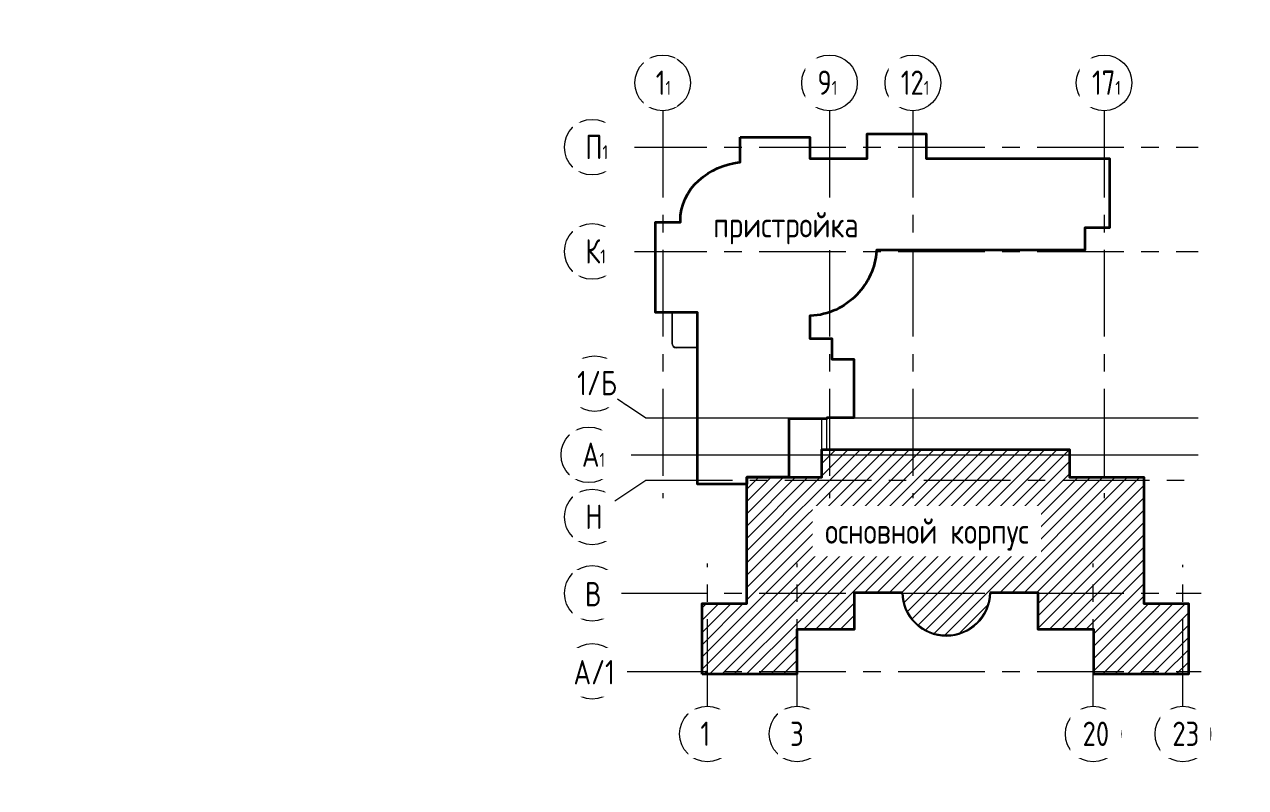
# Model space of a CAD drawing. Header units: millimetres. Extents: x -136099598 to 9192475, y 0 to 347021.
# Drawn here: x -275135 to -257565, y 256438 to 267415 of the extents above; entities that cross this region are included whole.
import ezdxf

# ---------------------------------------------------------------- set-up
doc = ezdxf.new("R2010")
doc.units = ezdxf.units.MM
doc.header["$MEASUREMENT"] = 0
doc.linetypes.add('01_base$0$DASHED2', pattern=[0.375, 0.25, -0.125])
doc.linetypes.add('CENTER', pattern=[2, 1.25, -0.25, 0.25, -0.25])
doc.layers.get('0').update_dxf_attribs({"color": 250, "lineweight": 9})
doc.layers.get('Defpoints').update_dxf_attribs({"color": 8})
for name, color, linetype, lineweight in [('_0', 250, 'Continuous', 9), ('АР_Оси', 193, 'Continuous', 9), ('АР_тонкая линия', 250, 'Continuous', 0), ('СПДС_+АР_Стены', 250, 'Continuous', 20)]:
    doc.layers.add(name, color=color, linetype=linetype, lineweight=lineweight)
doc.styles.add('ISOCPEUR', font='isocpeur.ttf', dxfattribs={"width": 0.7})
doc.styles.add('Архитектурный', font='isocpeur.ttf', dxfattribs={"width": 0.7})
doc.styles.add('ГОСТ 2.304', font='isocpeur.ttf', dxfattribs={"width": 0.7})
doc.dimstyles.new('R_100', dxfattribs={"dimtxt": 270, "dimasz": 120, "dimexe": 100, "dimexo": 100, "dimgap": 80, "dimtad": 1, "dimdec": 0, "dimrnd": 5, "dimzin": 0, "dimdsep": 46, "dimtxsty": 'ISOCPEUR', "dimblk": 'ARCHTICK', "dimcen": 100, "dimdle": 100, "dimclrd": 256, "dimclre": 256, "dimclrt": 256, "dimadec": 0, "dimazin": 0, "dimtfac": 2, "dimtdec": 0, "dimtofl": 0, "dimtmove": 1, "dimatfit": 3, "dimfxl": 1, "dimtvp": 3, "dimtfill": 1, "dimtolj": 1, "dimtzin": 0, "dimarcsym": 0})

# ---------------------------------------------------------------- blocks, each defined once
blk = doc.blocks.new('_ArchTick')
at = {"color": 0, "linetype": 'ByBlock', "const_width": 0.15}
blk.add_lwpolyline([(-0.5, -0.5), (0.5, 0.5)], dxfattribs=at)
blk = doc.blocks.new('*D543')
at = {"lineweight": -2, "ltscale": 100, "transparency": 16777216}
for p, q in [((-322915.9611550377, 321716.8480520577), (-323994.7537746767, 321716.8480520577)), ((-323919.7537746767, 321791.8480520577), (-323919.7537746767, 318191.9133436784)), ((-322915.9611550377, 318266.9133436784), (-323994.7537746767, 318266.9133436784))]:
    blk.add_line(p, q, dxfattribs=at)
at = {"layer": '_0', "lineweight": -2, "ltscale": 150, "transparency": 16777216}
for p, q in [((-73299.4064356127, 163309.0478617445), (-73299.4064356127, 161910.8352908959)), ((-73984.0235998849, 163209.0478617445), (-73199.4064356127, 163209.0478617445)), ((-74201.64648472087, 162010.8352908959), (-73199.4064356127, 162010.8352908959))]:
    blk.add_line(p, q, dxfattribs=at)
at = {"layer": 'Defpoints', "color": 0, "ltscale": 100, "transparency": 16777216}
for p in [(-322915.9611550377, 321716.8480520577), (-323919.7537746767, 318266.9133436784), (-322915.9611550377, 318266.9133436784)]:
    blk.add_point(p, dxfattribs=at)
at = {"layer": 'Defpoints', "color": 0, "ltscale": 150, "transparency": 16777216}
for p in [(-74084.0235998849, 163209.0478617445), (-74301.64648472087, 162010.8352908959), (-73299.4064356127, 162010.8352908959)]:
    blk.add_point(p, dxfattribs=at)
at = {"lineweight": -2, "ltscale": 100, "transparency": 16777216, "xscale": 75, "yscale": 75, "zscale": 75}
for p, rotation in [((-323919.7537746767, 321716.8480520577), 90), ((-323919.7537746767, 318266.9133436784), 270)]:
    blk.add_blockref('_ArchTick', p, dxfattribs=dict(at, rotation=rotation))
at = {"layer": '_0', "lineweight": -2, "ltscale": 150, "transparency": 16777216, "xscale": 120, "yscale": 120, "zscale": 120}
for p, rotation in [((-73299.4064356127, 163209.0478617445), 90), ((-73299.4064356127, 162010.8352908959), 270)]:
    blk.add_blockref('_ArchTick', p, dxfattribs=dict(at, rotation=rotation))
at = {"ltscale": 100, "transparency": 16777216, "insert": (-324034.7537746947, 320066.8806978679), "char_height": 150, "attachment_point": 5, "rotation": 90, "style": 'Архитектурный', "bg_fill": 3, "box_fill_scale": 1.25, "bg_fill_color": 256, "bg_fill_true_color": 13158600, "bg_fill_transparency": 0}
blk.add_mtext('\\A1;3450', dxfattribs=at)
at = {"layer": '_0', "ltscale": 150, "transparency": 16777216, "insert": (-73514.40643561265, 162609.9415763202), "char_height": 270, "attachment_point": 5, "rotation": 90, "style": 'ISOCPEUR', "bg_fill": 3, "box_fill_scale": 1.25, "bg_fill_color": 256, "bg_fill_true_color": 13158600, "bg_fill_transparency": 0}
blk.add_mtext('\\A1;1200', dxfattribs=at)
blk = doc.blocks.new('*D544')
at = {"lineweight": -2, "ltscale": 100, "transparency": 16777216}
for p, q in [((-311801.2693874075, 318267.0037864238), (-311801.2693874075, 317656.18313153)), ((-312701.6101674569, 317954.8275467103), (-312701.6101674569, 317656.18313153)), ((-312776.6101674569, 317731.18313153), (-311726.2693874075, 317731.18313153))]:
    blk.add_line(p, q, dxfattribs=at)
at = {"layer": '_0', "lineweight": -2, "ltscale": 150, "transparency": 16777216}
for p, q in [((-76419.6081123042, 160810.8303668521), (-76585.36841312525, 160810.8303668521)), ((-76485.36841312525, 160910.8303668521), (-76485.36841312525, 159812.7396127203)), ((-76419.74874380998, 159912.7396127203), (-76585.36841312525, 159912.7396127203))]:
    blk.add_line(p, q, dxfattribs=at)
at = {"layer": 'Defpoints', "color": 0, "ltscale": 100, "transparency": 16777216}
for p in [(-311801.2693874075, 318267.0037864238), (-312701.6101674569, 317954.8275467103), (-311801.2693874075, 317731.18313153)]:
    blk.add_point(p, dxfattribs=at)
at = {"layer": 'Defpoints', "color": 0, "ltscale": 150, "transparency": 16777216}
for p in [(-76319.6081123042, 160810.8303668521, -1.383747991065071), (-76485.36841312525, 159912.7396127203), (-76319.74874380998, 159912.7396127203, -0.3259029451725155)]:
    blk.add_point(p, dxfattribs=at)
at = {"lineweight": -2, "ltscale": 100, "transparency": 16777216, "xscale": 75, "yscale": 75, "zscale": 75, "rotation": 180}
blk.add_blockref('_ArchTick', (-312701.6101674569, 317731.18313153), dxfattribs=at)
at = {"lineweight": -2, "ltscale": 100, "transparency": 16777216, "xscale": 75, "yscale": 75, "zscale": 75}
blk.add_blockref('_ArchTick', (-311801.2693874075, 317731.18313153), dxfattribs=at)
at = {"layer": '_0', "lineweight": -2, "ltscale": 150, "transparency": 16777216, "xscale": 120, "yscale": 120, "zscale": 120}
for p, rotation in [((-76485.36841312525, 160810.8303668521), 90), ((-76485.36841312525, 159912.7396127203), 270)]:
    blk.add_blockref('_ArchTick', p, dxfattribs=dict(at, rotation=rotation))
at = {"ltscale": 100, "transparency": 16777216, "insert": (-312251.4397774322, 317846.18313153), "char_height": 150, "attachment_point": 5, "style": 'Архитектурный', "bg_fill": 3, "box_fill_scale": 1.25, "bg_fill_color": 256, "bg_fill_true_color": 13158600, "bg_fill_transparency": 0}
blk.add_mtext('\\A1;900', dxfattribs=at)
at = {"layer": '_0', "ltscale": 150, "transparency": 16777216, "insert": (-76700.3684131252, 160361.7849897862), "char_height": 270, "attachment_point": 5, "rotation": 90, "style": 'ISOCPEUR', "bg_fill": 3, "box_fill_scale": 1.25, "bg_fill_color": 256, "bg_fill_true_color": 13158600, "bg_fill_transparency": 0}
blk.add_mtext('\\A1;900', dxfattribs=at)

msp = doc.modelspace()

# ---------------------------------------------------------------- hatches: boundary and pattern name
at = {"layer": 'СПДС_+АР_Стены', "linetype": '01_base$0$DASHED2', "lineweight": 5, "ltscale": 500}
h = msp.add_hatch(dxfattribs=at)
h.set_pattern_fill('ANSI31', color=256, scale=1000)
h.set_pattern_definition([(45, (-11964.16613391502, -21067.68031662295), (-88.38834764831844, 88.38834764831844), [])])
h.paths.add_polyline_path([(-264022.5976059153, 258712.5239029547), (-264021.1089722159, 259118.9465060121), (-264740.337084247, 259118.9465060121), (-264740.3370843104, 259086.1139001957), (-265309.1315684006, 259086.1139001957), (-265309.1315684006, 258109.383885519), (-264022.5743139726, 258109.383885519)])
h.paths.add_polyline_path([(-265309.1315684006, 259086.1139001957), (-265385.021562364, 259086.1139001957), (-265384.9838431961, 258109.383885519), (-265309.1315684006, 258109.383885519)])
h.paths.add_polyline_path([(-265330.4526836166, 258083.3838855212), (-265335.1309505277, 258083.3838855212), (-265335.1309505277, 258109.383885519), (-265384.9838431961, 258109.383885519), (-265384.9822403346, 258067.8781206334), (-265309.1315684006, 258067.8781206334), (-265309.1315684006, 258072.2648328664), (-265330.4526836166, 258072.2648328664)])
h.paths.add_polyline_path([(-265330.4526836166, 258109.383885519), (-265335.1309505277, 258109.383885519), (-265335.1309505277, 258083.3838855212), (-265330.4526836166, 258083.3838855212)], flags=17)
h.paths.add_polyline_path([(-265309.1315684006, 258083.3838855212), (-265330.4526836166, 258083.3838855212), (-265330.4526836166, 258072.2648328664), (-265309.1315684006, 258072.2648328664)], flags=17)
h.paths.add_polyline_path([(-265309.1315684006, 258109.383885519), (-265330.4526836166, 258109.383885519), (-265330.4526836166, 258083.3838855212), (-265309.1315684006, 258083.3838855212)], flags=17)
h.paths.add_polyline_path([(-264022.5743139726, 258109.383885519), (-265309.1315684006, 258109.383885519), (-265309.1315684006, 258083.3838855212), (-265309.1315684006, 258072.2648328664), (-265309.1315684006, 258067.8781206334), (-264022.572711111, 258067.8781206334)])
h.paths.add_polyline_path([(-263198.2631554814, 259118.9465060121), (-264019.1315684006, 259118.9465060121), (-264019.1315684006, 258712.5239029547), (-263198.2631554814, 258712.5239029547)])
h.paths.add_polyline_path([(-259031.4149389715, 260857.383885519), (-264740.3370808894, 260857.383885519), (-264740.337084247, 259118.9465060121), (-263198.2631554814, 259118.9465060121), (-263198.2631554814, 259239.4076218898), (-260549.124302763, 259239.4076218897), (-260549.124302763, 259118.9465060121), (-259031.4149389715, 259118.9465060121)])
h.paths.add_polyline_path([(-261246.37326567, 259239.4076218898), (-262497.293437074, 259239.4076218898, 0.04864135063283623), (-262482.9181627415, 259118.9465060121), (-261260.8258913786, 259118.9465060121, 0.04860825537931782)])
h.paths.add_polyline_path([(-261260.8258913786, 259118.9465060121), (-262482.9181627415, 259118.9465060121, 0.3436054158297674), (-261891.7817307733, 258628.1882716031, 0.3611755422181364)])
h.paths.add_polyline_path([(-259757.6315684006, 259118.9465060121), (-260549.124302763, 259118.9465060121), (-260549.124302763, 258712.5239029547), (-259757.6315684006, 258712.5239029547)])
h.paths.add_polyline_path([(-258467.6315684006, 259086.1139001957), (-259031.4149389715, 259086.1139001957), (-259031.4149389715, 259118.9465060121), (-259757.6315684006, 259118.9465060121), (-259757.6315684006, 258712.5239029547), (-259749.1544173665, 258712.5239029547), (-259749.1544173665, 258109.383885519), (-258467.6315684006, 258109.383885519)])
h.paths.add_polyline_path([(-258467.6315684006, 258109.383885519), (-259749.1544173665, 258109.383885519), (-259749.1544173665, 258067.8781196721), (-258467.6315684006, 258067.8781196721)])
h.paths.add_polyline_path([(-258386.7315880448, 258109.383885519), (-258467.6315684006, 258109.383885519), (-258467.6315684006, 258067.8781196721), (-258386.7315880448, 258067.8781196721)])
h.paths.add_polyline_path([(-258386.7315880448, 259086.1139001957), (-258467.6315684006, 259086.1139001957), (-258467.6315684006, 258109.383885519), (-258386.7315880448, 258109.383885519)])
h.paths.add_polyline_path([(-259031.4149389715, 260900.2588052769), (-259601.1377291977, 260900.2588052769), (-259601.1377291977, 260857.383885519), (-259031.4149389715, 260857.383885519)])
h.paths.add_polyline_path([(-259601.1377291977, 260900.2588052769), (-260097.3646593604, 260900.2588052769), (-260097.3646593603, 261223.883885519), (-262352.1377291977, 261223.883885519), (-262352.1377291977, 260857.383885519), (-259601.1377291977, 260857.383885519)])
h.paths.add_polyline_path([(-260097.3646593602, 261302.7817234973), (-262352.1377291977, 261302.7817234985), (-262352.1377291977, 261223.883885519), (-260097.3646593603, 261223.883885519)])
h.paths.add_polyline_path([(-262352.1377291977, 261302.7817234985), (-263552.1377291978, 261302.7817234992), (-263552.1377291978, 261223.883885519), (-262352.1377291977, 261223.883885519)])
h.paths.add_polyline_path([(-262352.1377291977, 261223.883885519), (-263552.1377291978, 261223.883885519), (-263552.1377291978, 260857.383885519), (-262352.1377291977, 260857.383885519)])
h.paths.add_polyline_path([(-263552.1377291978, 261223.883885519), (-263662.7126765079, 261223.883885519), (-263662.7126765079, 260900.2588052763), (-264740.3370808066, 260900.2585561903), (-264740.3370808894, 260857.383885519), (-263552.1377291978, 260857.383885519)])
h.paths.add_polyline_path([(-263552.1377291978, 261302.7817234992), (-263662.712676508, 261302.7817234993), (-263662.7126765079, 261302.7816301287), (-263662.7126765079, 261223.883885519), (-263552.1377291978, 261223.883885519)])

# ---------------------------------------------------------------- linework, layer by layer
at = {"layer": 'АР_Оси', "color": 5, "linetype": 'CENTER', "ltscale": 1000}
for p, q in [((-265952.1377291978, 266174.1488774697), (-265952.1377291978, 260600.9140211007)), ((-263552.1377291978, 266174.1488774697), (-263552.1377291978, 260600.9140211007)), ((-262352.1377291977, 266174.1488774697), (-262352.1377291977, 260600.9140211007)), ((-259601.1377291977, 266174.1488774697), (-259601.1377291977, 260600.9140211007)), ((-266565.5071223451, 265648.883885519), (-258247.6669168732, 265648.883885519)), ((-266565.5071223451, 264148.883885519), (-258247.6669168732, 264148.883885519)), ((-266196.4611900499, 260857.383885519), (-258205.7906253537, 260857.383885519)), ((-265309.1315684006, 257608.5393949742), (-265309.1315684006, 259658.8117570693)), ((-264019.1315684006, 257608.5393949742), (-264019.1315684006, 259658.8117570693)), ((-259757.6315684006, 257608.5393949742), (-259757.6315684006, 259658.8117570693)), ((-258467.6315684006, 257608.5393949742), (-258467.6315684006, 259643.6306111586)), ((-266565.5071223452, 259231.9513576868), (-258205.7906253537, 259231.9513576868)), ((-266565.5071223452, 258109.383885519), (-258205.7906253537, 258109.383885519))]:
    msp.add_line(p, q, dxfattribs=at)
at = {"layer": 'АР_Оси', "color": 5, "ltscale": 0.5}
for p, q in [((-266196.4611900499, 261753.6502385507), (-258247.6669168732, 261753.6502385507)), ((-266613.8119787614, 261223.883885519), (-258247.6669168732, 261223.883885519))]:
    msp.add_line(p, q, dxfattribs=at)
for centre in [(-265952.1377291978, 266574.1488774697), (-263552.1377291978, 266574.1488774697), (-262352.1377291977, 266574.1488774697), (-259601.1377291977, 266574.1488774697), (-266965.5071223451, 265648.883885519), (-266965.5071223451, 264148.883885519), (-266931.2514813248, 262248.4918748111), (-267013.8119305727, 261223.6875414923), (-266965.5071223452, 260330.3343520549), (-266965.5071223452, 259231.9513576868), (-266965.5071223452, 258109.383885519), (-265309.1315684006, 257208.5393949742), (-264019.1315684006, 257208.5393949742), (-259757.6315684006, 257208.5393949742), (-258467.6315684006, 257208.5393949742)]:
    msp.add_circle(centre, 400, dxfattribs=at)
at = {"layer": 'АР_тонкая линия', "color": 4, "ltscale": 100}
for p, q in [((-263662.7126765079, 261302.7816301287), (-263662.7132658826, 261741.8513584573)), ((-263588.114162083, 261302.781739146), (-263588.1147514577, 261741.8514674746))]:
    msp.add_line(p, q, dxfattribs=at)
at = {"layer": 'АР_тонкая линия', "color": 4, "lineweight": 35, "ltscale": 100}
msp.add_lwpolyline([(-264835.7712184214, 265790.9376414407), (-263836.8240518857, 265790.9376414407), (-263836.8240518857, 265486.3805784725), (-263008.4288406122, 265486.3805784724), (-263008.4288406122, 265842.7123421452), (-262161.7045882738, 265842.7123421452), (-262161.7602055605, 265486.3805784725), (-259521.2504696258, 265486.3805784712), (-259521.2504696258, 264487.4334119361), (-259877.5822332991, 264487.4334119361), (-259877.5822332991, 264169.67887624), (-262876.5191633683, 264169.6788762399), (-262876.5191633683, 264155.4662133014, -0.1768280985894461), (-263157.7266502819, 263525.9119084698, -0.1882125360542776), (-263822.6236899432, 263222.0253161789), (-263836.8363528817, 263222.0253161789), (-263836.8363528817, 262899.1683285576), (-263519.0818171849, 262899.1683285576), (-263519.081817181, 262601.7175970586), (-263202.3266231766, 262601.7175970586), (-263202.3266231766, 261755.048962007), (-263588.1147514577, 261755.048962007), (-263588.1147514577, 261741.8514892784), (-264135.3028100621, 261741.8507547737), (-264135.3016947915, 260900.2591973478), (-264647.5103192471, 260900.2586371706), (-264701.9716833322, 260900.2585776089), (-264740.3370843104, 260900.2585561903), (-264740.3370843104, 260802.8005451272), (-265450.9887866132, 260802.8005451257), (-265450.9887866132, 263269.2051600639), (-266053.9994702942, 263269.2051600639), (-266053.9994702943, 264572.7093895678), (-265697.6903305723, 264572.7093895678), (-265697.6903305723, 264586.9220525064, -0.2153268967085074), (-265433.8539723366, 265171.1579559541, -0.1503938414941028), (-264849.9838813599, 265434.6285017187), (-264835.7712184214, 265434.6285017187), (-264835.7712184214, 265790.9376414407)], format="xyb", dxfattribs=at)
at = {"layer": 'АР_тонкая линия', "color": 4, "ltscale": 100}
for points in [[(-265817.677703362, 262822.7993425015), (-265817.6777033295, 263269.2051600639)], [(-265450.9887866133, 262763.6138226727), (-265756.7662963448, 262763.6133172017)]]:
    msp.add_lwpolyline(points, dxfattribs=at)
msp.add_lwpolyline([(-265812.6017522801, 263269.2051600902), (-265450.9887866132, 263269.2051600639), (-265450.9879592272, 262768.6897737502), (-265756.9979215414, 262768.6897737502, -0.4154291421885042), (-265812.6017523124, 262824.5247548417), (-265812.6017523124, 263269.2051600906)], format="xyb", dxfattribs=at)
at = {"layer": 'АР_тонкая линия', "color": 6, "lineweight": 35, "ltscale": 100}
for points in [[(-265384.9822383028, 258067.8255073697), (-265385.021562364, 259086.1139001957), (-264740.3370843104, 259086.1139001957), (-264740.3370808066, 260900.2585561903), (-263662.7126765079, 260900.2588052763), (-263662.7126765079, 261302.7817234992), (-260097.3646593602, 261302.7817234973), (-260097.3646593604, 260900.2588052769), (-259031.4149389715, 260900.2588052769), (-259031.4149389715, 259086.1139001957), (-258386.7315880448, 259086.1139001957), (-258386.7315880448, 258067.878119672), (-259749.1544173665, 258067.878119672), (-259749.1544173665, 258712.5239029547), (-260549.124302763, 258712.5239029547), (-260549.124302763, 259239.4076218897), (-261246.3584585102, 259239.4076218897)], [(-262497.2934370406, 259239.4076218897), (-263198.2631554814, 259239.4076218898), (-263198.2631554814, 258712.5239029547), (-264022.5976059153, 258712.5239029547), (-264022.572711111, 258067.8781206334), (-265384.9822403346, 258067.8781206334)]]:
    msp.add_lwpolyline(points, dxfattribs=at)
at = {"layer": 'АР_тонкая линия', "color": 6, "ltscale": 100}
msp.add_lwpolyline([(-262507.9723072048, 259239.4076218897), (-262497.2934370406, 259239.4076218897)], dxfattribs=at)
for points in [[(-261246.3584585102, 259239.4076218897), (-261235.9252357544, 259239.4076218897, -0.4168913024598309), (-261892.1046106264, 258618.0415053779, -0.398423779311589), (-262507.9723072048, 259239.4076218897)], [(-261246.3962007005, 259238.4132946547, -0.4166399430882263), (-261891.7817307733, 258628.188271603, -0.3989139880810573), (-262497.293437074, 259239.4076218897)], [(-262497.2934370741, 259239.4076218898, 0.3987102561836108), (-261892.2209504528, 258628.202024121, 0.4172956924974539), (-261246.3584585102, 259239.4076218897)], [(-262497.2934370406, 259239.4076218897, 0.3987102561836738), (-261892.2209504193, 258628.202024121, 0.4172956925347032), (-261246.3584585102, 259239.4076218897)]]:
    msp.add_lwpolyline(points, format="xyb", dxfattribs=at)
at = {"layer": 'АР_тонкая линия', "ltscale": 100}
for points in [[(-265309.1315684006, 258109.383885519), (-265335.1309505277, 258109.383885519), (-265335.1309505277, 258083.3838855212), (-265309.1315684006, 258083.3838855212)], [(-265330.4526836166, 258072.2648328664), (-265309.1315684006, 258072.2648328664), (-265309.1315684006, 258109.383885519), (-265330.4526836166, 258109.383885519)]]:
    msp.add_lwpolyline(points, close=True, dxfattribs=at)
at = {"layer": 'АР_тонкая линия', "color": 4, "ltscale": 100}
msp.add_arc((-265756.7662907675, 262824.524754811), 60.91141259363997, 180, 270, dxfattribs=at)
at = {"layer": 'АР_тонкая линия', "color": 6, "ltscale": 100}
msp.add_arc((-261872.065111306, 259254.0301062699), 636.3079115618851, 181.3167844965426, 358.6832155034573, dxfattribs=at)

# ---------------------------------------------------------------- next in the draw order: texts
at = {"layer": 'АР_Оси', "color": 5, "char_height": 350, "attachment_point": 1, "line_spacing_factor": 1.149209049011902, "style": 'ГОСТ 2.304', "bg_fill": 2}
for s, insert, width in [('{\\W0.8;1\\H0.57143x;1}', (-266051.958401237, 266751.9276948356), 123.8670816197991), ('{\\W0.8;9\\H0.57143x;1}', (-263726.233912662, 266751.9276948356), 123.8670816197991), ('{\\W0.8;12\\H0.57143x;1}', (-262526.233912662, 266751.9276948356), 123.8670816197991), ('{\\W0.8;17\\H0.57143x;1}', (-259775.233912662, 266751.9276948356), 123.8670816197991), ('{\\W0.8;П\\H0.57143x;1}', (-267065.3277943842, 265826.6627028849), 528.820167331025), ('{\\W0.8;К\\H0.57143x;1}', (-267065.3277943842, 264326.6627028849), 528.820167331025), ('{\\W0.8;1/Б}', (-267181.922184761, 262431.1510370964), 528.820167331025), ('{\\W0.8;В}', (-267070.8028687136, 259394.7386821153), 1.455191522836685e-11), ('{\\W0.8;А/1}', (-267234.2120320817, 258272.1712099476), 1.455191522836685e-11), ('{\\W0.8;23}', (-258619.0570002224, 257386.3182123401), 370.7624158672988)]:
    msp.add_mtext(s, dxfattribs=dict(at, insert=insert, width=width))
at = {"layer": 'АР_Оси', "color": 5, "attachment_point": 1, "line_spacing_factor": 1.149209049011902, "style": 'ГОСТ 2.304', "bg_fill": 2}
for s, insert, char_height in [('{\\W0.8;пристройка}', (-265223.8413130417, 264713.9926127807), 363.2276292056953), ('{\\W0.8;Н}', (-267065.3277943842, 260508.1131694208), 350), ('{\\W0.8;основной корпус}', (-263614.7800088268, 260308.6611185876), 363.2276292056953), ('{\\W0.8;1}', (-265408.9522404399, 257386.3182123401), 350), ('{\\W0.8;3}', (-264118.9522404399, 257386.3182123401), 350), ('{\\W0.8;20}', (-259910.591824443, 257386.3182123401), 350)]:
    msp.add_mtext(s, dxfattribs=dict(at, insert=insert, char_height=char_height))

# ---------------------------------------------------------------- next in the draw order: linework, layer by layer
at = {"layer": 'АР_Оси', "color": 5, "linetype": 'CENTER', "ltscale": 1000}
for p, q in [((-266601.7885482007, 262028.2541278198), (-266196.4611900499, 261753.6502385507)), ((-266640.6394301796, 260563.7031215743), (-266196.4611900499, 260857.383885519))]:
    msp.add_line(p, q, dxfattribs=at)

# ---------------------------------------------------------------- next in the draw order: texts
at = {"layer": 'АР_Оси', "color": 5, "insert": (-267113.6326026117, 261401.4663588582), "char_height": 350, "width": 528.820167331025, "attachment_point": 1, "line_spacing_factor": 1.149209049011902, "style": 'ГОСТ 2.304', "bg_fill": 2}
msp.add_mtext('{\\W0.8;А\\H0.57143x;1}', dxfattribs=at)

# ---------------------------------------------------------------- next in the draw order: dimensions: what is measured, and where the dimension line sits
at = {"layer": '_0', "ltscale": 150}
dim = msp.add_linear_dim(base=(-73299.4064356127, 162010.8352908959), p1=(-74084.02359988487, 163209.0478617444), p2=(-74301.64648472084, 162010.8352908958), angle=90, dimstyle='R_100', override={"dimpost": '\\X'}, dxfattribs=at)
dim.commit()
dim.dimension.update_dxf_attribs({"geometry": '*D543', "text_midpoint": (-73514.40643561265, 162609.9415763202)})

# ---------------------------------------------------------------- next in the draw order: dimensions: what is measured, and where the dimension line sits
dim = msp.add_linear_dim(base=(-76485.36841312525, 159912.7396127203), p1=(-76319.60811230417, 160810.8303668521, -1.383747991065071), p2=(-76319.74874380995, 159912.7396127202, -0.3259029451725155), angle=90, dimstyle='R_100', override={"dimpost": '\\X'}, dxfattribs=at)
dim.commit()
dim.dimension.update_dxf_attribs({"geometry": '*D544', "text_midpoint": (-76700.3684131252, 160361.7849897862)})

doc.saveas('drawing.dxf')
